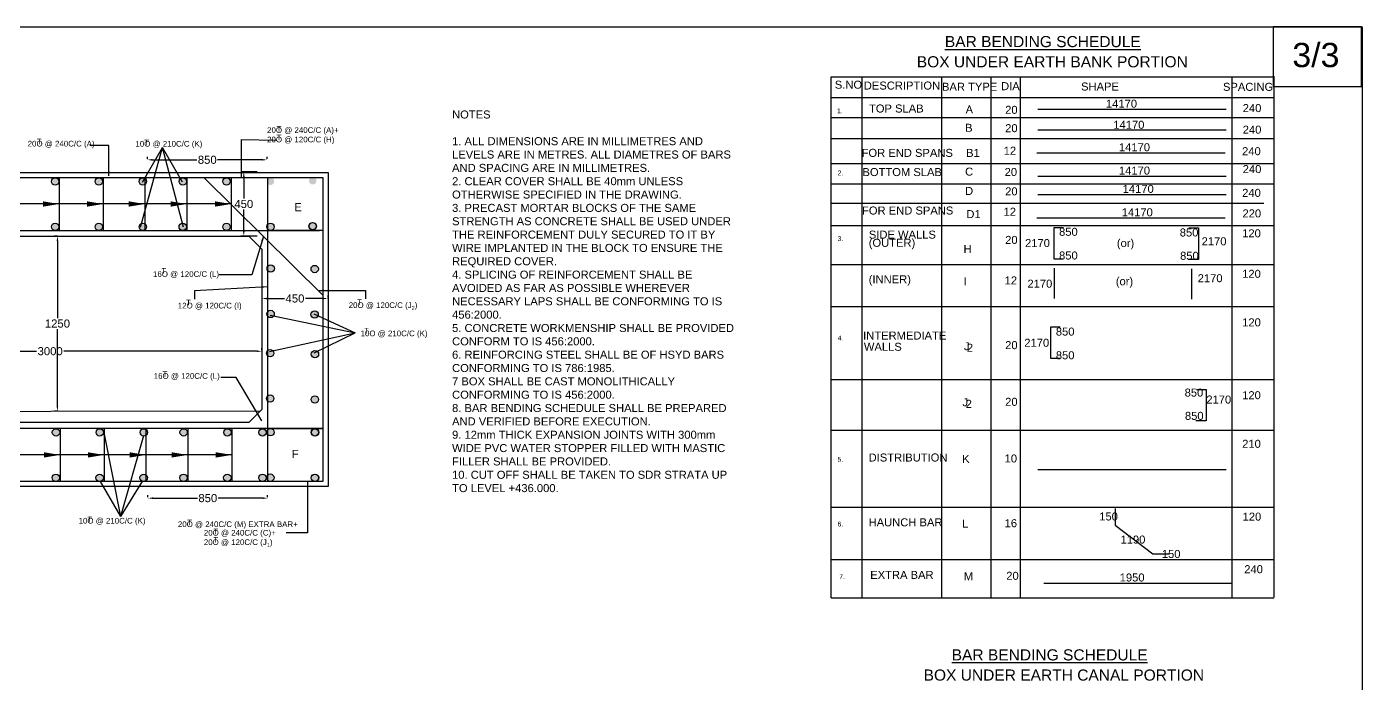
# Model space of a CAD drawing. Header units: metres. Extents: x 450 to 1759, y 456 to 572.
# Drawn here: x 1676.1 to 1758.7, y 512.6 to 553.2 of the extents above; entities that cross this region are included whole.
import ezdxf

# ---------------------------------------------------------------- set-up
doc = ezdxf.new("R2010")
doc.units = ezdxf.units.M
doc.header["$MEASUREMENT"] = 0
for name, color, linetype in [('DIMENSION', 255, 'Continuous'), ('DRAWING', 7, 'Continuous'), ('TEXT', 255, 'Continuous')]:
    doc.layers.add(name, color=color, linetype=linetype)
doc.styles.get("Standard").update_dxf_attribs({"font": 'arial.ttf'})
doc.dimstyles.get("Standard").update_dxf_attribs({"dimtxt": 0.5, "dimasz": 0.3, "dimexe": 0.18, "dimexo": 0.0625, "dimgap": 0.09, "dimtad": 0, "dimtih": 1, "dimtoh": 1, "dimdec": 4, "dimzin": 0, "dimdsep": 46, "dimtxsty": 'Standard', "dimcen": 0.09, "dimadec": 0, "dimazin": 0, "dimtfac": 1, "dimtdec": 4, "dimtofl": 0, "dimtmove": 0, "dimatfit": 3, "dimfxl": 1, "dimtolj": 1, "dimtzin": 0, "dimarcsym": 0})

# ---------------------------------------------------------------- blocks, each defined once
blk = doc.blocks.new('*D71')
at = {"layer": 'Defpoints', "color": 0, "ltscale": 0.1, "transparency": 16777216}
for p in [(1664.451, 533.145), (1690.629, 533.145), (1690.629, 533.145)]:
    blk.add_point(p, dxfattribs=at)
at = {"layer": 'DIMENSION', "color": 0, "lineweight": -2, "ltscale": 0.1, "transparency": 16777216}
for p, q in [((1664.451, 533.207), (1664.451, 533.325)), ((1664.751, 533.145), (1676.704, 533.145)), ((1690.329, 533.145), (1678.376, 533.145)), ((1690.629, 533.207), (1690.629, 533.325))]:
    blk.add_line(p, q, dxfattribs=at)
at = {"layer": 'DIMENSION', "color": 0, "ltscale": 0.1, "transparency": 16777216}
for points in [[(1664.751, 533.195), (1664.751, 533.095), (1664.451, 533.145)], [(1690.329, 533.195), (1690.329, 533.095), (1690.629, 533.145)]]:
    blk.add_solid(points, dxfattribs=at)
at = {"layer": 'DIMENSION', "color": 0, "ltscale": 0.1, "transparency": 16777216, "insert": (1677.54, 533.145), "char_height": 0.5, "attachment_point": 5}
blk.add_mtext('\\A1;3000', dxfattribs=at)
blk = doc.blocks.new('*D72')
at = {"layer": 'Defpoints', "color": 0, "ltscale": 0.1, "transparency": 16777216}
for p in [(1678.054, 540.262), (1677.99, 529.444), (1678.067, 529.444)]:
    blk.add_point(p, dxfattribs=at)
at = {"layer": 'DIMENSION', "color": 0, "lineweight": -2, "ltscale": 0.1, "transparency": 16777216}
for p, q in [((1677.991, 540.262), (1677.81, 540.262)), ((1677.99, 539.962), (1677.99, 535.198)), ((1677.99, 529.744), (1677.99, 534.507)), ((1678.005, 529.444), (1677.81, 529.444))]:
    blk.add_line(p, q, dxfattribs=at)
at = {"layer": 'DIMENSION', "color": 0, "ltscale": 0.1, "transparency": 16777216}
for points in [[(1677.94, 539.962), (1678.04, 539.962), (1677.99, 540.262)], [(1677.94, 529.744), (1678.04, 529.744), (1677.99, 529.444)]]:
    blk.add_solid(points, dxfattribs=at)
at = {"layer": 'DIMENSION', "color": 0, "ltscale": 0.1, "transparency": 16777216, "insert": (1677.99, 534.853), "char_height": 0.5, "attachment_point": 5}
blk.add_mtext('\\A1;1250', dxfattribs=at)
blk = doc.blocks.new('*D67')
at = {"layer": 'Defpoints', "color": 0, "ltscale": 0.1, "transparency": 16777216}
for p in [(1683.554, 544.965), (1690.952, 544.973), (1690.952, 544.965)]:
    blk.add_point(p, dxfattribs=at)
at = {"layer": 'DIMENSION', "color": 0, "lineweight": -2, "ltscale": 0.1, "transparency": 16777216}
for p, q in [((1683.554, 545.027), (1683.554, 545.153)), ((1690.952, 545.027), (1690.952, 545.153)), ((1683.854, 544.973), (1686.611, 544.973)), ((1690.652, 544.973), (1687.895, 544.973))]:
    blk.add_line(p, q, dxfattribs=at)
at = {"layer": 'DIMENSION', "color": 0, "ltscale": 0.1, "transparency": 16777216}
for points in [[(1683.854, 545.023), (1683.854, 544.923), (1683.554, 544.973)], [(1690.652, 545.023), (1690.652, 544.923), (1690.952, 544.973)]]:
    blk.add_solid(points, dxfattribs=at)
at = {"layer": 'DIMENSION', "color": 0, "ltscale": 0.1, "transparency": 16777216, "insert": (1687.253, 544.973), "char_height": 0.5, "attachment_point": 5}
blk.add_mtext('\\A1;850', dxfattribs=at)
blk = doc.blocks.new('*D69')
at = {"layer": 'Defpoints', "color": 0, "ltscale": 0.1, "transparency": 16777216}
for p in [(1683.589, 524.058), (1690.987, 524.066), (1690.987, 524.058)]:
    blk.add_point(p, dxfattribs=at)
at = {"layer": 'DIMENSION', "color": 0, "lineweight": -2, "ltscale": 0.1, "transparency": 16777216}
for p, q in [((1683.589, 524.12), (1683.589, 524.246)), ((1683.889, 524.066), (1686.646, 524.066)), ((1690.687, 524.066), (1687.93, 524.066)), ((1690.987, 524.12), (1690.987, 524.246))]:
    blk.add_line(p, q, dxfattribs=at)
at = {"layer": 'DIMENSION', "color": 0, "ltscale": 0.1, "transparency": 16777216}
for points in [[(1683.889, 524.116), (1683.889, 524.016), (1683.589, 524.066)], [(1690.687, 524.116), (1690.687, 524.016), (1690.987, 524.066)]]:
    blk.add_solid(points, dxfattribs=at)
at = {"layer": 'DIMENSION', "color": 0, "ltscale": 0.1, "transparency": 16777216, "insert": (1687.288, 524.066), "char_height": 0.5, "attachment_point": 5}
blk.add_mtext('\\A1;850', dxfattribs=at)
blk = doc.blocks.new('*D85')
at = {"layer": 'Defpoints', "color": 0, "ltscale": 0.1, "transparency": 16777216}
for p in [(1690.629, 536.758), (1694.724, 536.403), (1694.724, 536.403)]:
    blk.add_point(p, dxfattribs=at)
at = {"layer": 'DIMENSION', "color": 0, "lineweight": -2, "ltscale": 0.1, "transparency": 16777216}
for p, q in [((1690.629, 536.695), (1690.629, 536.223)), ((1690.929, 536.403), (1692.025, 536.403)), ((1694.424, 536.403), (1693.328, 536.403)), ((1694.724, 536.466), (1694.724, 536.583))]:
    blk.add_line(p, q, dxfattribs=at)
at = {"layer": 'DIMENSION', "color": 0, "ltscale": 0.1, "transparency": 16777216}
for points in [[(1690.929, 536.453), (1690.929, 536.353), (1690.629, 536.403)], [(1694.424, 536.453), (1694.424, 536.353), (1694.724, 536.403)]]:
    blk.add_solid(points, dxfattribs=at)
at = {"layer": 'DIMENSION', "color": 0, "ltscale": 0.1, "transparency": 16777216, "insert": (1692.676, 536.403), "char_height": 0.5, "attachment_point": 5}
blk.add_mtext('\\A1;450', dxfattribs=at)
blk = doc.blocks.new('*D97')
at = {"layer": 'Defpoints', "color": 0, "ltscale": 0.1, "transparency": 16777216}
for p in [(1690.395, 544.223), (1689.513, 540.262), (1690.395, 540.262)]:
    blk.add_point(p, dxfattribs=at)
at = {"layer": 'DIMENSION', "color": 0, "lineweight": -2, "ltscale": 0.1, "transparency": 16777216}
for p, q in [((1690.332, 544.223), (1689.333, 544.223)), ((1689.513, 543.923), (1689.513, 542.588)), ((1689.513, 540.562), (1689.513, 541.897)), ((1690.332, 540.262), (1689.333, 540.262))]:
    blk.add_line(p, q, dxfattribs=at)
at = {"layer": 'DIMENSION', "color": 0, "ltscale": 0.1, "transparency": 16777216}
for points in [[(1689.463, 543.923), (1689.563, 543.923), (1689.513, 544.223)], [(1689.463, 540.562), (1689.563, 540.562), (1689.513, 540.262)]]:
    blk.add_solid(points, dxfattribs=at)
at = {"layer": 'DIMENSION', "color": 0, "ltscale": 0.1, "transparency": 16777216, "insert": (1689.513, 542.242), "char_height": 0.5, "attachment_point": 5}
blk.add_mtext('\\A1;450', dxfattribs=at)

msp = doc.modelspace()

# ---------------------------------------------------------------- hatches: boundary and pattern name
at = {"layer": 'DRAWING', "ltscale": 0.1}
h = msp.add_hatch(color=7, dxfattribs=at)
h.dxf.hatch_style = 1
h.paths.add_polyline_path([(1678.07607, 543.63768, 1), (1677.6207, 543.63768, 1)])
h.paths.add_polyline_path([(1677.61613, 540.83179, 1), (1678.07151, 540.83179, 1)])
h = msp.add_hatch(color=7, dxfattribs=at)
h.dxf.hatch_style = 1
h.paths.add_polyline_path([(1680.78029, 543.63768, 1), (1680.32491, 543.63768, 1)])
h.paths.add_polyline_path([(1680.32035, 540.83179, 1), (1680.77572, 540.83179, 1)])
h = msp.add_hatch(color=7, dxfattribs=at)
h.dxf.hatch_style = 1
h.paths.add_polyline_path([(1683.50108, 543.63768, 1), (1683.04571, 543.63768, 1)])
h.paths.add_polyline_path([(1683.04115, 540.83179, 1), (1683.49652, 540.83179, 1)])
h = msp.add_hatch(color=7, dxfattribs=at)
h.dxf.hatch_style = 1
h.paths.add_polyline_path([(1685.96672, 543.63768, 1), (1685.51135, 543.63768, 1)])
h.paths.add_polyline_path([(1685.50678, 540.83179, 1), (1685.96216, 540.83179, 1)])
h = msp.add_hatch(color=7, dxfattribs=at)
h.dxf.hatch_style = 1
h.paths.add_polyline_path([(1688.67398, 543.63768, 1), (1688.21861, 543.63768, 1)])
h.paths.add_polyline_path([(1688.21404, 540.83179, 1), (1688.66942, 540.83179, 1)])
h = msp.add_hatch(color=7, dxfattribs=at)
h.dxf.hatch_style = 1
h.paths.add_polyline_path([(1691.39242, 543.64311, 1), (1690.93704, 543.64311, 1)])
h.paths.add_polyline_path([(1690.93248, 540.83721, 1), (1691.38785, 540.83721, 1)])
h = msp.add_hatch(color=7, dxfattribs=at)
h.dxf.hatch_style = 1
h.paths.add_polyline_path([(1693.99482, 543.67794, 1), (1693.53945, 543.67794, 1)])
h.paths.add_polyline_path([(1693.53488, 540.87204, 1), (1693.99026, 540.87204, 1)])
h = msp.add_hatch(color=7, dxfattribs=at)
h.dxf.hatch_style = 1
h.paths.add_polyline_path([(1694.00904, 543.678, 1), (1693.55367, 543.678, 1)])
h.paths.add_polyline_path([(1693.5491, 540.8721, 1), (1694.00448, 540.8721, 1)])
h = msp.add_hatch(color=7, dxfattribs=at)
h.dxf.hatch_style = 1
h.paths.add_polyline_path([(1691.40426, 538.25408, 1), (1690.94889, 538.25408, 1)])
h.paths.add_polyline_path([(1690.94432, 535.44819, 1), (1691.39969, 535.44819, 1)])
h = msp.add_hatch(color=7, dxfattribs=at)
h.dxf.hatch_style = 1
h.paths.add_polyline_path([(1694.125, 538.22414, 1), (1693.66963, 538.22414, 1)])
h.paths.add_polyline_path([(1693.66506, 535.41825, 1), (1694.12044, 535.41825, 1)])
h = msp.add_hatch(color=7, dxfattribs=at)
h.dxf.hatch_style = 1
h.paths.add_polyline_path([(1691.37329, 533.02897, 1), (1690.91792, 533.02897, 1)])
h.paths.add_polyline_path([(1690.91335, 530.22307, 1), (1691.36872, 530.22307, 1)])
h = msp.add_hatch(color=7, dxfattribs=at)
h.dxf.hatch_style = 1
h.paths.add_polyline_path([(1694.14085, 532.96519, 1), (1693.68548, 532.96519, 1)])
h.paths.add_polyline_path([(1693.68092, 530.15929, 1), (1694.13629, 530.15929, 1)])
h = msp.add_hatch(color=7, dxfattribs=at)
h.dxf.hatch_style = 1
h.paths.add_polyline_path([(1678.12919, 528.13227, 1), (1677.67382, 528.13227, 1)])
h.paths.add_polyline_path([(1677.66925, 525.32638, 1), (1678.12462, 525.32638, 1)])
h = msp.add_hatch(color=7, dxfattribs=at)
h.dxf.hatch_style = 1
h.paths.add_polyline_path([(1680.8334, 528.13227, 1), (1680.37803, 528.13227, 1)])
h.paths.add_polyline_path([(1680.37346, 525.32638, 1), (1680.82884, 525.32638, 1)])
h = msp.add_hatch(color=7, dxfattribs=at)
h.dxf.hatch_style = 1
h.paths.add_polyline_path([(1683.5542, 528.13227, 1), (1683.09883, 528.13227, 1)])
h.paths.add_polyline_path([(1683.09426, 525.32638, 1), (1683.54964, 525.32638, 1)])
h = msp.add_hatch(color=7, dxfattribs=at)
h.dxf.hatch_style = 1
h.paths.add_polyline_path([(1686.01984, 528.13227, 1), (1685.56447, 528.13227, 1)])
h.paths.add_polyline_path([(1685.5599, 525.32638, 1), (1686.01527, 525.32638, 1)])
h = msp.add_hatch(color=7, dxfattribs=at)
h.dxf.hatch_style = 1
h.paths.add_polyline_path([(1688.7271, 528.13227, 1), (1688.27173, 528.13227, 1)])
h.paths.add_polyline_path([(1688.26716, 525.32638, 1), (1688.72253, 525.32638, 1)])
h = msp.add_hatch(color=7, dxfattribs=at)
h.dxf.hatch_style = 1
h.paths.add_polyline_path([(1690.89941, 528.13227, 1), (1690.44403, 528.13227, 1)])
h.paths.add_polyline_path([(1690.43947, 525.32638, 1), (1690.89484, 525.32638, 1)])
h = msp.add_hatch(color=7, dxfattribs=at)
h.dxf.hatch_style = 1
h.paths.add_polyline_path([(1691.38838, 528.1377, 1), (1690.93301, 528.1377, 1)])
h.paths.add_polyline_path([(1690.92845, 525.3318, 1), (1691.38382, 525.3318, 1)])
h = msp.add_hatch(color=7, dxfattribs=at)
h.dxf.hatch_style = 1
h.paths.add_polyline_path([(1694.13341, 528.13227, 1), (1693.67803, 528.13227, 1)])
h.paths.add_polyline_path([(1693.67347, 525.32638, 1), (1694.12884, 525.32638, 1)])
h = msp.add_hatch(color=7, dxfattribs=at)
h.dxf.hatch_style = 1
h.paths.add_polyline_path([(1694.14763, 528.13234, 1), (1693.69225, 528.13234, 1)])
h.paths.add_polyline_path([(1693.68769, 525.32644, 1), (1694.14306, 525.32644, 1)])

# ---------------------------------------------------------------- linework, layer by layer
for points in [[(1560.28366, 553.19155), (1758.6676, 553.19155), (1758.6676, 456.34933), (1560.28366, 456.34933)], [(1570.40628, 544.1995), (1694.72557, 544.1995), (1694.72052, 524.77935), (1570.40123, 524.77935)], [(1570.72694, 543.87875), (1694.40474, 543.87875), (1694.39985, 525.10009), (1570.72206, 525.10009)], [(1664.14804, 540.60466), (1690.98065, 540.60466), (1690.98065, 528.37576), (1664.14804, 528.37576)], [(1665.25909, 540.26167), (1689.82908, 540.26167), (1690.62908, 539.45356), (1690.62908, 529.54088), (1689.82097, 528.74088), (1665.25098, 528.74088), (1664.45098, 529.54899), (1664.45098, 539.46167)]]:
    msp.add_lwpolyline(points, close=True, dxfattribs=at)
for points in [[(1678.09693, 543.88202), (1678.09693, 543.88202), (1678.09693, 540.60466)], [(1680.81773, 543.88202), (1680.81773, 543.88202), (1680.81773, 540.60466)], [(1683.39794, 543.88202), (1683.39794, 543.88202), (1683.39794, 540.60466)], [(1685.99062, 543.88202), (1685.99062, 543.88202), (1685.99062, 540.60466)], [(1687.04027, 543.87875), (1694.40285, 536.60819)], [(1688.72372, 543.88202), (1688.72372, 543.88202), (1688.72372, 540.60466)], [(1690.98065, 543.88202), (1690.98065, 543.88202), (1690.98065, 525.10336)], [(1690.98065, 543.88202), (1690.98065, 543.88202), (1690.98065, 525.10336)], [(1690.98065, 543.88202), (1690.98065, 543.88202), (1690.98065, 525.10336)], [(1694.40388, 540.6046), (1690.93242, 540.60551)], [(1690.98065, 540.60466), (1694.19953, 540.60466)], [(1690.61914, 528.84627), (1689.05117, 531.51655), (1688.09676, 531.51655)], [(1664.57237, 529.42637), (1690.54677, 529.4594)], [(1678.15004, 528.37661), (1678.15004, 528.37661), (1678.15004, 525.09925)], [(1678.15407, 528.37576), (1678.15407, 525.10336)], [(1680.87084, 528.37661), (1680.87084, 528.37661), (1680.87084, 525.09925)], [(1680.87487, 528.37576), (1680.87487, 525.10336)], [(1683.45106, 528.37661), (1683.45106, 528.37661), (1683.45106, 525.09925)], [(1683.45509, 528.37576), (1683.45509, 525.10336)], [(1686.04374, 528.37661), (1686.04374, 528.37661), (1686.04374, 525.09925)], [(1686.04777, 528.37576), (1686.04777, 525.10336)], [(1688.77684, 528.37661), (1688.77684, 528.37661), (1688.77684, 525.09925)], [(1688.78087, 528.37576), (1688.78087, 525.10336)], [(1694.40071, 528.37571), (1690.92924, 528.37661)], [(1690.98065, 528.37576), (1694.40071, 528.37576)], [(1694.18252, 525.09925), (1690.92839, 525.10009)]]:
    msp.add_lwpolyline(points, dxfattribs=at)
for centre in [(1677.84839, 543.63768), (1680.5526, 543.63768), (1683.2734, 543.63768), (1685.73904, 543.63768), (1688.4463, 543.63768), (1677.84382, 540.83179), (1680.54803, 540.83179), (1683.26883, 540.83179), (1685.73447, 540.83179), (1688.44173, 540.83179), (1691.16016, 540.83721), (1693.76257, 540.87204), (1693.77679, 540.8721), (1691.17657, 538.25408), (1693.89732, 538.22414), (1691.17201, 535.44819), (1693.89275, 535.41825), (1691.1456, 533.02897), (1693.91317, 532.96519), (1691.14104, 530.22307), (1693.9086, 530.15929), (1677.9015, 528.13227), (1680.60572, 528.13227), (1683.32651, 528.13227), (1685.79215, 528.13227), (1688.49941, 528.13227), (1690.67172, 528.13227), (1691.1607, 528.1377), (1693.90572, 528.13227), (1693.91994, 528.13234), (1677.89694, 525.32638), (1680.60115, 525.32638), (1683.32195, 525.32638), (1685.78759, 525.32638), (1688.49485, 525.32638), (1690.66715, 525.32638), (1691.15613, 525.3318), (1693.90115, 525.32638), (1693.91537, 525.32644)]:
    msp.add_circle(centre, 0.22769, dxfattribs=at)
at = {"layer": 'TEXT', "ltscale": 0.1}
for p, q in [((1725.82334, 550.09808), (1753.19823, 550.09808)), ((1725.82334, 517.89681), (1725.82334, 550.09808))]:
    msp.add_line(p, q, dxfattribs=at)
at = {"layer": 'TEXT'}
for p, q in [((1727.72834, 550.09808), (1727.72834, 517.89681)), ((1732.64582, 550.09808), (1732.64582, 517.89681)), ((1735.69154, 550.09808), (1735.69154, 517.89681)), ((1737.51248, 550.09808), (1737.51248, 517.89681)), ((1750.59676, 550.09808), (1750.59676, 517.89681)), ((1753.19823, 550.1345), (1753.19823, 517.93323)), ((1725.82334, 548.83351), (1753.19823, 548.83351)), ((1725.82334, 547.59572), (1753.19823, 547.59572)), ((1738.60333, 548.09584), (1750.25172, 548.09584)), ((1738.60333, 546.8207), (1750.25172, 546.8207)), ((1725.82334, 546.28226), (1753.19823, 546.28226)), ((1738.54996, 545.40493), (1750.19835, 545.40493)), ((1725.82334, 544.74014), (1753.19823, 544.74014)), ((1725.82334, 543.49834), (1753.19823, 543.49834)), ((1738.60333, 543.96237), (1750.25172, 543.96237)), ((1738.60333, 542.83242), (1750.25172, 542.83242)), ((1725.82334, 542.29937), (1752.57835, 542.29937)), ((1725.82334, 540.91426), (1753.19823, 540.91426)), ((1738.5453, 541.38421), (1750.19369, 541.38421)), ((1740.18378, 540.762), (1739.59173, 540.762)), ((1739.59173, 540.762), (1739.59173, 538.84975)), ((1747.94778, 540.76318), (1748.53343, 540.76318)), ((1748.53343, 540.76318), (1748.53343, 538.82132)), ((1725.82334, 538.51265), (1753.19823, 538.51265)), ((1739.59173, 538.84975), (1740.17319, 538.84975)), ((1748.53343, 538.82132), (1747.90785, 538.82132)), ((1739.61243, 538.27316), (1739.61243, 536.39871)), ((1748.10482, 538.22921), (1748.10482, 536.35566)), ((1725.82334, 535.90578), (1753.19823, 535.90578)), ((1739.98135, 534.63592), (1739.3893, 534.63592)), ((1739.3893, 534.63592), (1739.3893, 532.72368)), ((1739.3893, 532.72368), (1739.97076, 532.72368)), ((1725.82334, 531.39885), (1753.19823, 531.39885)), ((1748.42117, 530.78532), (1749.00681, 530.78532)), ((1749.00681, 530.78532), (1749.00681, 528.84346)), ((1749.00681, 528.84346), (1748.38123, 528.84346)), ((1725.82334, 528.27056), (1753.19823, 528.27056)), ((1738.60333, 525.84521), (1750.25172, 525.84521)), ((1725.82334, 523.51298), (1753.19823, 523.51298)), ((1743.39109, 523.42307), (1743.39109, 522.39193)), ((1743.39109, 522.39193), (1745.71962, 520.62813)), ((1725.82334, 520.2756), (1753.19823, 520.2756)), ((1745.71962, 520.62813), (1746.73794, 520.62813)), ((1738.98624, 518.82245), (1750.63463, 518.82245)), ((1725.82334, 517.89681), (1753.19807, 517.9157))]:
    msp.add_line(p, q, dxfattribs=at)
msp.add_lwpolyline([(1758.61298, 553.19758), (1753.15502, 553.19758), (1753.15502, 549.50201), (1758.61298, 549.50201)], close=True, dxfattribs=at)

# ---------------------------------------------------------------- texts
at = {"layer": 'DIMENSION', "attachment_point": 1}
for s, insert, char_height, width in [('\\A1;20O @ 240C/C (A)+\\P20O @ 120C/C (H)', (1690.9531, 546.98653), 0.35, 6.1085956), ('T', (1691.53663, 547.05706), 0.35, 6.1085956), ('20O @ 240C/C (A)', (1676.14962, 546.14702), 0.35, 6.1085956), ('T', (1676.71577, 546.28082), 0.35, 0.2496794), ('10O @ 210C/C (K)', (1682.81223, 546.13918), 0.35, 6.1085956), ('T', (1683.35513, 546.21651), 0.35, 0.2496794), ('T', (1691.53648, 546.53482), 0.35, 6.1085956), ('E', (1692.63582, 542.29769), 0.5, 0.7758985), ('\\A1;16O @ 120C/C (L)', (1683.8999, 538.08814), 0.35, 6.1085956), ('T', (1684.41446, 538.27881), 0.35, 0.2496794), ('\\A1;12O @ 120C/C (I)', (1685.43139, 536.13838), 0.35, 6.1085956), ('T', (1685.94595, 536.32905), 0.35, 0.2496794), ('\\A1;20O @ 120C/C (J{\\H0.7x;\\S^ 2;})', (1695.9999, 536.16472), 0.35, 6.1085956), ('T', (1696.51446, 536.35539), 0.35, 0.2496794), ('\\A1;10O @ 210C/C (K)', (1696.73389, 534.42161), 0.35, 6.1085956), ('T', (1696.94465, 534.58926), 0.35, 0.2496794), ('\\A1;16O @ 120C/C (L)', (1683.94459, 531.79), 0.35, 6.1085956), ('T', (1684.48928, 531.91053), 0.35, 0.2496794), ('F', (1692.47668, 527.0516), 0.5, 0.7758985), ('10O @ 210C/C (K)', (1679.29793, 522.84612), 0.35, 6.1085956), ('T', (1679.84083, 522.92345), 0.35, 0.2496794), ('T', (1686.0194, 522.73689), 0.35, 6.1085956), ('\\A1;20O @ 240C/C (M) EXTRA BAR+', (1685.43713, 522.6289), 0.35, 7.8581119), ('\\A1;20O @ 240C/C (C)+\\P20O @ 120C/C (J{\\H0.7x;\\S^ 1;})', (1687.04116, 522.10263), 0.35, 6.1085956), ('T', (1687.632, 522.18194), 0.35, 6.1085956), ('T', (1687.63185, 521.6597), 0.35, 6.1085956)]:
    msp.add_mtext(s, dxfattribs=dict(at, insert=insert, char_height=char_height, width=width))
at = {"layer": 'TEXT'}
for s, height, p in [('%%UBAR BENDING SCHEDULE', 0.6875, (1732.85903, 551.936)), (' BOX UNDER EARTH BANK PORTION', 0.6875, (1730.85646, 550.688)), ('S.NO', 0.494644, (1726.0538, 549.36807)), ('DESCRIPTION', 0.4946443, (1727.8459, 549.31455)), ('BAR TYPE', 0.494644, (1732.68235, 549.24167)), ('DIA', 0.494644, (1736.33405, 549.2771)), ('SHAPE', 0.494644, (1741.27942, 549.25455)), ('SPACING', 0.494644, (1750.05227, 549.23603)), ('TOP SLAB', 0.494644, (1728.16685, 547.89647)), ('A', 0.49464, (1734.1416, 547.83608)), ('20', 0.494644, (1736.5875, 547.81566)), ('14170', 0.494644, (1742.81833, 548.19591)), ('240', 0.494644, (1751.27428, 547.92247)), ('1.', 0.3, (1726.19763, 547.85296)), ('B', 0.49464, (1734.1109, 546.70298)), ('20', 0.494644, (1736.5875, 546.68133)), ('14170', 0.494644, (1743.27411, 546.89204)), ('240', 0.494644, (1751.27428, 546.58839)), ('14170', 0.494644, (1743.62138, 545.50318)), ('FOR END SPANS', 0.4946443, (1727.71011, 545.15522)), ('B1', 0.494644, (1734.17203, 545.15297)), ('12', 0.494644, (1736.49604, 545.28864)), ('240', 0.494644, (1751.23537, 545.2587)), ('2.', 0.3, (1726.23098, 544.01178)), ('BOTTOM SLAB', 0.4946443, (1727.76275, 543.96917)), ('C', 0.49464, (1734.10926, 543.99613)), ('20', 0.494644, (1736.55415, 543.97325)), ('14170', 0.494644, (1743.62138, 544.06062)), ('240', 0.494644, (1751.27428, 544.1528)), ('14170', 0.494644, (1743.85153, 542.93068)), ('D', 0.49464, (1734.10845, 542.80191)), ('20', 0.494644, (1736.5875, 542.7778)), ('240', 0.494644, (1751.24092, 542.68486)), ('FOR END SPANS', 0.4946443, (1727.73803, 541.59308)), ('D1', 0.494644, (1734.18802, 541.37023)), ('12', 0.494644, (1736.4897, 541.5175)), ('14170', 0.494644, (1743.7935, 541.48247)), ('220', 0.494644, (1751.26036, 541.41422)), ('3.', 0.3, (1726.22566, 539.95561)), ('SIDE WALLS', 0.494644, (1728.15764, 540.10444)), ('(OUTER)', 0.494644, (1728.1513, 539.59912)), ('20', 0.494644, (1736.5875, 539.77657)), ('2170', 0.494644, (1737.81682, 539.58294)), ('850', 0.494644, (1739.91921, 540.27775)), ('(or)', 0.494644, (1743.49276, 539.58132)), ('850', 0.494644, (1747.38256, 540.23573)), ('2170', 0.494644, (1748.73522, 539.69043)), ('120', 0.494644, (1751.24092, 540.18364)), ('H', 0.49464, (1734.01606, 539.21014)), ('850', 0.494644, (1739.91921, 538.81391)), ('850', 0.494644, (1747.40255, 538.79674)), ('(INNER)', 0.494644, (1728.1513, 537.34111)), ('I', 0.49464, (1734.01074, 537.21014)), ('12', 0.494644, (1736.55415, 537.27535)), ('(or)', 0.494644, (1743.42705, 537.22198)), ('2170', 0.494644, (1748.49131, 537.40913)), ('120', 0.494644, (1751.24092, 537.68241)), ('2170', 0.494644, (1737.9641, 537.07197)), ('120', 0.494644, (1751.24092, 534.68118)), ('INTERMEDIATE', 0.4946443, (1727.80492, 533.86625)), ('850', 0.494644, (1739.72104, 534.11187)), ('4.', 0.3, (1726.23794, 533.81572)), ('WALLS', 0.494644, (1727.8525, 533.17325)), ('J', 0.49464, (1734.03857, 533.21014)), ('2', 0.49464, (1734.21618, 533.11428)), ('20', 0.494644, (1736.5875, 533.27412)), ('2170', 0.494644, (1737.77096, 533.42203)), ('850', 0.494644, (1739.72104, 532.64804)), ('J', 0.49464, (1733.94649, 529.74272)), ('2', 0.49464, (1734.14745, 529.64686)), ('20', 0.494644, (1736.5875, 529.77289)), ('850', 0.494644, (1747.68222, 530.34326)), ('2170', 0.494644, (1749.02545, 529.91076)), ('120', 0.494644, (1751.24092, 530.17995)), ('850', 0.494644, (1747.70221, 528.90427)), ('210', 0.494644, (1751.24092, 527.17873)), ('5.', 0.3, (1726.22587, 526.31572)), ('DISTRIBUTION', 0.4946443, (1728.14434, 526.33057)), ('K', 0.49464, (1733.92705, 526.24272)), ('10', 0.494644, (1736.55415, 526.27166)), ('HAUNCH BAR', 0.494644, (1728.14291, 522.32525)), ('L', 0.49464, (1733.92705, 522.24272)), ('16', 0.494644, (1736.55415, 522.27043)), ('150', 0.494644, (1742.40433, 522.68772)), ('120', 0.494644, (1751.26896, 522.6775)), ('6.', 0.3, (1726.2275, 522.31511)), ('1190', 0.494644, (1743.71882, 521.2601)), ('150', 0.494644, (1746.27463, 520.37009)), ('EXTRA BAR', 0.494644, (1728.24459, 519.07667)), ('M', 0.49464, (1734.02873, 518.99414)), ('20', 0.494644, (1736.65583, 519.02185)), ('1950', 0.494644, (1743.66856, 518.91693)), ('240', 0.494644, (1751.37064, 519.42891)), ('7.', 0.3, (1726.32918, 519.06652)), ('%%UBAR BENDING SCHEDULE', 0.6875, (1733.27964, 514.03858)), (' BOX UNDER EARTH CANAL PORTION', 0.6875, (1731.27707, 512.79059))]:
    msp.add_text(s, height=height, dxfattribs=at).set_placement(p)
at = {"layer": 'TEXT', "attachment_point": 1}
for s, insert, char_height, width in [('3/3', (1754.34206, 552.20045), 1.5, 2.9060914), ('NOTES  \\P\\P1. ALL DIMENSIONS ARE IN MILLIMETRES AND LEVELS ARE IN METRES. ALL DIAMETRES OF BARS AND SPACING ARE IN MILLIMETRES. \\P2. CLEAR COVER SHALL BE 40mm UNLESS OTHERWISE SPECIFIED IN THE DRAWING. \\P3. PRECAST MORTAR BLOCKS OF THE SAME STRENGTH AS CONCRETE SHALL BE USED UNDER THE REINFORCEMENT DULY SECURED TO IT BY WIRE IMPLANTED IN THE BLOCK TO ENSURE THE REQUIRED COVER. \\P4. SPLICING OF REINFORCEMENT SHALL BE AVOIDED AS FAR AS POSSIBLE WHEREVER NECESSARY LAPS SHALL BE CONFORMING TO IS 456:2000. \\P5. CONCRETE WORKMENSHIP SHALL BE PROVIDED CONFORM TO IS 456:2000. \\P6. REINFORCING STEEL SHALL BE OF HSYD BARS CONFORMING TO IS 786:1985. \\P7 BOX SHALL BE CAST MONOLITHICALLY CONFORMING TO IS 456:2000. \\P8. BAR BENDING SCHEDULE SHALL BE PREPARED AND VERIFIED BEFORE EXECUTION. \\P9. 12mm THICK EXPANSION JOINTS WITH 300mm WIDE PVC WATER STOPPER FILLED WITH MASTIC FILLER SHALL BE PROVIDED. \\P10. CUT OFF SHALL BE TAKEN TO SDR STRATA UP TO LEVEL +436.000. ', (1702.39073, 548.02202), 0.49464432, 17.8905135)]:
    msp.add_mtext(s, dxfattribs=dict(at, insert=insert, char_height=char_height, width=width))

# ---------------------------------------------------------------- dimensions: what is measured, and where the dimension line sits
at = {"layer": 'DIMENSION', "ltscale": 0.1}
for base, p1, p2, text, picture, middle in [((1690.95216, 544.97332), (1683.55384, 544.96485), (1690.95216, 544.96485), '850', '*D67', (1687.253, 544.97332)), ((1694.72354, 536.40348), (1690.62908, 536.75761), (1694.72354, 536.40348), '450', '*D85', (1692.67631, 536.40348)), ((1690.62908, 533.14493), (1664.45098, 533.14493), (1690.62908, 533.14493), '3000', '*D71', (1677.54003, 533.14493)), ((1690.98742, 524.06606), (1683.5891, 524.05759), (1690.98742, 524.05759), '850', '*D69', (1687.28826, 524.06606))]:
    dim = msp.add_linear_dim(base=base, p1=p1, p2=p2, text=text, dimstyle='Standard', dxfattribs=at)
    dim.commit()
    dim.dimension.update_dxf_attribs({"geometry": picture, "text_midpoint": middle})
for base, p1, p2, text, picture, middle in [((1689.51307, 540.26167), (1690.39499, 544.2232), (1690.39499, 540.26167), '450', '*D97', (1689.51307, 542.24244)), ((1677.98954, 529.44353), (1678.05351, 540.26167), (1678.06727, 529.44353), '1250', '*D72', (1677.98954, 534.8526))]:
    dim = msp.add_linear_dim(base=base, p1=p1, p2=p2, angle=90, text=text, dimstyle='Standard', dxfattribs=at)
    dim.commit()
    dim.dimension.update_dxf_attribs({"geometry": picture, "text_midpoint": middle})

# ---------------------------------------------------------------- leaders
at = {"layer": 'DRAWING', "ltscale": 0.1}
for points, override in [([(1681.16577, 543.97417), (1681.16577, 545.84967), (1679.99946, 545.84967)], {"dimgap": 0.09, "dimtad": 0}), ([(1689.37347, 543.88202), (1689.37347, 546.22669), (1691.53648, 546.18482)], {"dimgap": 0.09, "dimtad": 0}), ([(1683.12978, 540.8184), (1684.48731, 545.74221)], {"dimgap": 0.09, "dimtad": 0}), ([(1683.24811, 543.59384), (1684.48731, 545.74221)], {"dimgap": 0.09, "dimtad": 0}), ([(1685.77641, 540.811), (1684.48731, 545.74221)], {"dimgap": 0.09, "dimtad": 0}), ([(1685.7249, 543.5939), (1684.48731, 545.74221)], {"dimgap": 0.09, "dimtad": 0}), ([(1678.09693, 542.24334), (1675.36383, 542.24334)], {"dimasz": 1, "dimgap": 0.09, "dimtad": 0}), ([(1680.81773, 542.24334), (1678.08463, 542.24334)], {"dimasz": 1, "dimgap": 0.09, "dimtad": 0}), ([(1683.39794, 542.24334), (1680.66484, 542.24334)], {"dimasz": 1, "dimgap": 0.09, "dimtad": 0}), ([(1685.99062, 542.24334), (1683.25753, 542.24334)], {"dimasz": 1, "dimgap": 0.09, "dimtad": 0}), ([(1688.72372, 542.24334), (1685.99062, 542.24334)], {"dimasz": 1, "dimgap": 0.09, "dimtad": 0}), ([(1690.72156, 540.24347), (1690.0085, 537.86675), (1687.98125, 537.86675)], {"dimgap": 0.09, "dimtad": 0}), ([(1690.98065, 537.13449), (1686.47028, 536.87781), (1686.47028, 536.36137)], {"dimgap": 0.09, "dimtad": 0}), ([(1694.17082, 536.90414), (1697.0388, 536.90414), (1697.0388, 536.38771)], {"dimgap": 0.09, "dimtad": 0}), ([(1691.15018, 535.37328), (1696.3915, 534.2888)], {"dimgap": 0.09, "dimtad": 0}), ([(1693.84604, 535.44683), (1696.3915, 534.2888)], {"dimgap": 0.09, "dimtad": 0}), ([(1691.10751, 533.11962), (1696.3915, 534.2888)], {"dimgap": 0.09, "dimtad": 0}), ([(1693.87213, 533.04429), (1696.3915, 534.2888)], {"dimgap": 0.09, "dimtad": 0}), ([(1680.87084, 528.01023), (1681.89436, 522.92972)], {"dimgap": 0.09, "dimtad": 0}), ([(1683.32021, 527.91337), (1681.89436, 522.92972)], {"dimgap": 0.09, "dimtad": 0}), ([(1678.15004, 526.73793), (1675.41695, 526.73793)], {"dimasz": 1, "dimgap": 0.09, "dimtad": 0}), ([(1680.87084, 526.73793), (1678.13774, 526.73793)], {"dimasz": 1, "dimgap": 0.09, "dimtad": 0}), ([(1683.45106, 526.73793), (1680.71796, 526.73793)], {"dimasz": 1, "dimgap": 0.09, "dimtad": 0}), ([(1686.04374, 526.73793), (1683.31064, 526.73793)], {"dimasz": 1, "dimgap": 0.09, "dimtad": 0}), ([(1688.77684, 526.73793), (1686.04374, 526.73793)], {"dimasz": 1, "dimgap": 0.09, "dimtad": 0}), ([(1680.62817, 525.10336), (1681.89436, 522.92972)], {"dimgap": 0.09, "dimtad": 0}), ([(1683.25842, 525.13279), (1681.89436, 522.92972)], {"dimgap": 0.09, "dimtad": 0}), ([(1693.4532, 525.0626), (1693.4532, 521.92722), (1692.14011, 521.92722)], {"dimgap": 0.09, "dimtad": 0})]:
    msp.add_leader(points, dimstyle='Standard', override=override, dxfattribs=at)

doc.saveas('drawing.dxf')
